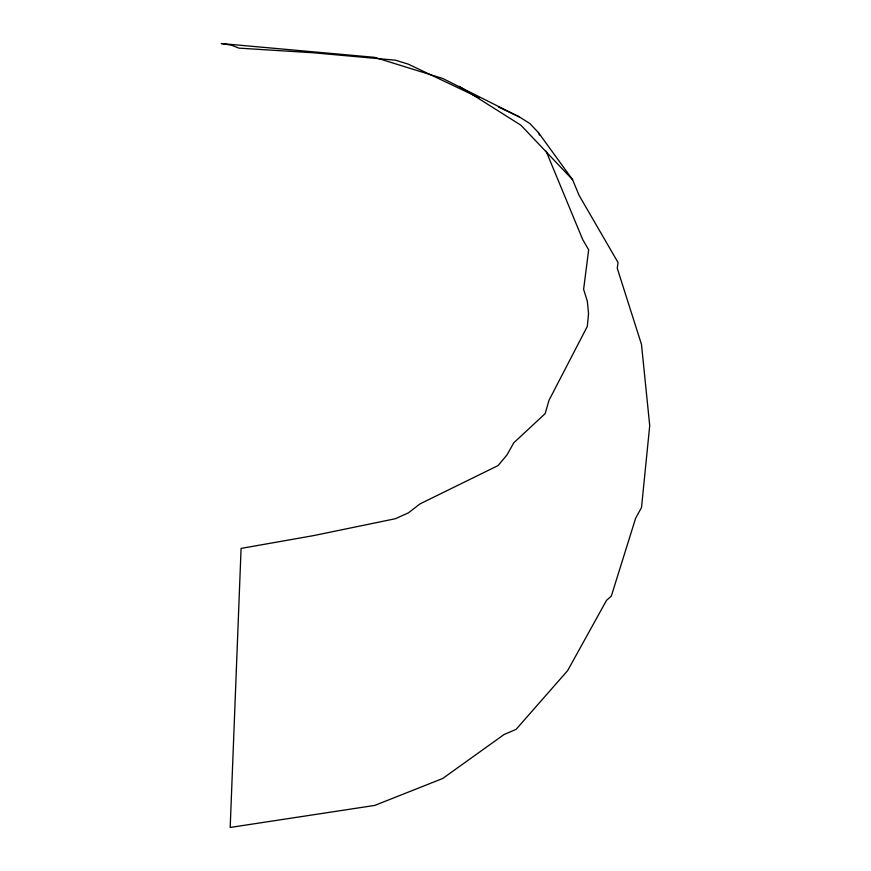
<?xml version="1.0" encoding="UTF-8"?>
<svg xmlns="http://www.w3.org/2000/svg" width="871" height="871" viewBox="0 0 871 871"><rect width="100%" height="100%" fill="white"/><g stroke="black" fill="none" stroke-linecap="round" stroke-linejoin="round"><path stroke-width="1.31" d="M546.139 151.227L582.71 239.579L588.665 249.835L583.614 289.324L587.315 301.137L588.546 313.614L587.315 326.385L549.068 400.192L545.126 413.671L513.803 442.784L506.987 454.934L498.049 465.593L419.985 503.906L408.423 512.856L395.347 518.724L313.462 535.632L241.082 548.414L230.194 827.45L374.704 805.425L442.653 778.522L504.026 734.547L516.122 729.343L567.62 670.648L606.51 600.359L611.322 596.102L635.656 518.18L641.502 507.564L649.722 425.669L641.502 344.47L617.278 268.322L618.018 262.487L579.084 195.333L572.585 179.698L538.409 132.555L529.818 123.497L519.399 116.943L442.806 78.51L374.606 57.344L221.278 43.55L231.468 45.172L238.894 48.123L313.582 52.793L395.434 60.186L408.292 64.16L479.104 97.802M498.648 107.079L519.399 116.943M459.311 86.349L520.902 125.206L572.585 179.698M538.409 132.555L539.443 135.049"/></g></svg>
